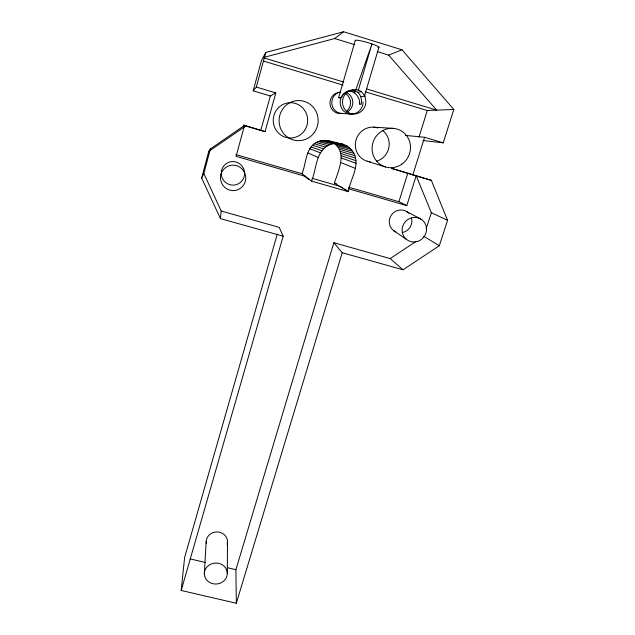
<?xml version="1.0" encoding="UTF-8"?>
<svg xmlns="http://www.w3.org/2000/svg" width="635" height="635" viewBox="0 0 635 635"><rect width="100%" height="100%" fill="white"/><g stroke="black" fill="none" stroke-linecap="round" stroke-linejoin="round"><path stroke-width="0.95" d="M227.29 573.453A11.486 10.485 -4.3 0 0 210.129 564.499A11.486 10.485 -4.3 0 0 210.026 582.676A11.486 10.485 -4.3 0 0 227.29 573.453L227.497 541.718M204.335 573.691L206.145 541.893M236.323 603.25L235.902 569.698L333.859 242.721L342.217 252.746L236.323 603.25L181.181 590.463L283.178 236.196L220.44 218.615L221.178 211.026L203.843 173.514L210.391 148.923L244.515 125.405L236.085 156.337L305.364 176.332M181.181 590.463L184.602 557.586L277.297 234.013M348.258 191.675L311.539 181.094L301.958 173.704C306.308 163.576 305.316 148.709 316.151 142.502C324.39 137.581 333.986 142.716 342.44 144.018C348.139 145.748 352.893 150.106 354.917 155.718C359.085 167.918 350.155 179.927 348.258 191.675L334.407 183.086C338.018 171.331 347.639 152.44 333.82 143.208M348.512 91.265C355.417 90.662 360.331 98.481 359.577 104.029A12.24 0.667 16.3 0 0 361.14 104.338M220.44 218.615L201.66 178.07L208.74 151.463L210.391 148.923M243.34 126.992L243.864 125.087L265.057 131.659L275.812 92.893L256.326 87.082L253.182 90.853L270.327 95.956L275.812 92.893M253.182 90.853L261.469 60.46L265.779 52.459L343.575 31.75L401.979 49.792L453.819 109.458L443.238 142.835L422.95 140.51M256.326 87.082L265.779 52.459M260.898 130.08L270.327 95.956M311.539 181.094C316.492 169.608 315.42 152.765 327.708 145.74C332.161 143.185 337.51 142.708 342.44 144.018M338.693 97.417L355.322 40.322M354.528 93.012L355.362 90.178M358.267 90.464L371.943 43.942L355.378 91.083C360.728 92.813 362.077 99.362 361.275 103.846M364.284 96.639L378.944 47.204M426.188 228.735L431.34 212.701L416.171 175.697L406.805 205.605L398.907 201.708L407.797 173.117L431.348 180.372L447.58 220.313L439.309 245.745L403.019 269.788L342.217 252.746M418.981 137.2L427.276 110.522L453.819 109.458M406.892 172.855L391.398 168.315L412.821 174.942L424.585 137.271L443.238 142.835M201.66 178.07L203.843 173.514M263.954 57.372L334.701 38.537L343.575 31.75M208.74 151.463L245.713 125.992L265.057 131.659M333.859 242.721L390.223 258.58L415.584 241.721M377.277 51.633L388.628 55.126L401.979 49.792M353.385 89.86A12.121 11.676 -77.2 0 0 342.471 102.672A12.121 11.676 -77.2 0 0 354.465 114.014A12.121 11.676 -77.2 0 0 365.855 101.656L364.942 96.004L361.402 91.63A11.12 10.708 -77.2 0 0 353.385 89.86C348.21 90.305 343.17 93.377 340.979 97.75A12.24 0.667 16.3 0 0 339.542 98.02L339.749 98.1M357.703 92.361L361.402 91.63M360.839 96.687L364.942 96.004M349.869 90.678L355.378 91.083M373.721 127.167L393.025 128.349M350.917 114.102L341.368 113.411A10.866 10.485 -78.9 0 1 340.519 91.916M405.447 135.414L424.585 137.271M324.747 140.311L337.455 143.256M190.302 558.927L205.502 562.523M227.354 567.682L235.902 569.698M335.058 143.216L347.051 146.05M322.509 140.422L334.931 143.375M335.034 144.074L349.107 147.518M320.31 140.827L332.43 143.843M336.661 145.605L350.949 149.257M318.175 141.526L330.01 144.629M338.082 147.344L352.552 151.225M316.151 142.502L327.708 145.74M221.178 211.026L279.202 227.346L283.178 236.196M339.265 149.257L353.878 153.392M235.823 154.607L301.958 173.704M334.407 183.086L336.304 183.634M348.639 187.19L398.907 201.708M311.968 178.237L339.328 186.142M348.956 188.912L406.805 205.605M412.821 174.942L431.348 180.372M340.177 151.313L354.917 155.718M263.946 57.912L343.678 82.018M366.458 88.908L436.705 110.141L388.628 55.126M263.358 61.031L342.948 85.058M365.689 91.924L427.276 110.522M314.262 143.732L325.557 147.145M334.701 38.537L354.568 44.648M367.244 161.234L385.524 166.949M340.82 153.48L355.632 158.171M312.539 145.209L323.612 148.812M341.185 155.71L356.029 160.703M311.023 146.899L321.889 150.733M341.249 157.98L356.1 163.266M309.737 148.773L320.421 152.852M340.511 162.449L355.243 168.331M329.144 140.978L331.581 142.057M307.935 152.948L318.365 157.575M431.34 212.701L447.58 220.313M243.864 125.087L245.713 125.992M406.622 211.542L420.894 219.075M423.767 236.284L439.309 245.745M340.423 186.452L342.9 187.984M344.559 189.008L347.043 190.54M393.398 230.434L406.551 239.466M304.276 176.014L308.753 179.499M390.223 258.58L403.019 269.788M359.497 102.441L359.577 104.029M206.304 543.6A10.684 9.835 -4 0 1 217.313 531.947A10.684 9.835 -4 0 1 227.124 544.266M411.52 218.162A11.557 11.152 -51.8 0 1 402.249 232.585M395.795 231.87A11.557 11.152 -51.8 0 1 391.406 215.011A11.557 11.152 -51.8 0 1 408.813 213.289M382.5 130.421A17.462 16.875 -68.6 0 1 388.898 147.503A17.462 16.875 -68.6 0 1 376.571 161.226M370.324 161.83A17.462 16.875 -68.6 0 1 355.457 142.637A17.462 16.875 -68.6 0 1 374.777 127.27M375.817 127.444A17.462 16.875 -68.6 0 1 377.857 127.976M346.789 92.71A10.866 10.485 -78.9 0 1 347.52 111.935M363.085 101.997A11.874 11.438 -77.5 0 1 351.933 114.102A11.874 11.438 -77.5 0 1 340.177 102.997A11.874 11.438 -77.5 0 1 350.861 90.448M355.298 40.711A12.39 1.46 16.3 0 1 368.903 42.95A12.39 1.46 16.3 0 1 377.936 47.688M346.202 94.099A10.668 10.295 -79.2 0 1 346.845 110.974M342.011 113.355A10.668 10.295 -79.2 0 1 329.978 103.918A10.668 10.295 -79.2 0 1 340.281 92.226M417.068 241.554A12.494 12.017 -50.2 0 0 423.251 220.956A12.494 12.017 -50.2 0 0 402.638 226.536A12.494 12.017 -50.2 0 0 417.068 241.554M221.559 170.505A11.803 11.644 69.8 0 0 236.22 184.674A11.803 11.644 69.8 0 0 240.927 164.862A11.803 11.644 69.8 0 0 221.559 170.505M220.837 174.808A12.763 12.613 68.8 0 0 236.712 190.127A12.763 12.613 68.8 0 0 241.808 168.704A12.763 12.613 68.8 0 0 220.837 174.808M314.325 132.485A20.066 19.534 -85.7 0 0 300.847 100.671A20.066 19.534 -85.7 0 0 280.702 128.675A20.066 19.534 -85.7 0 0 314.325 132.485M304.681 130.286A17.669 17.216 -87.8 0 0 291.759 102.735A17.669 17.216 -87.8 0 0 274.947 128.048A17.669 17.216 -87.8 0 0 304.681 130.286M401.844 164.155A19.812 19.082 -66 0 0 399.907 130.167A19.812 19.082 -66 0 0 372.11 149.693A19.812 19.082 -66 0 0 401.844 164.155"/></g></svg>
